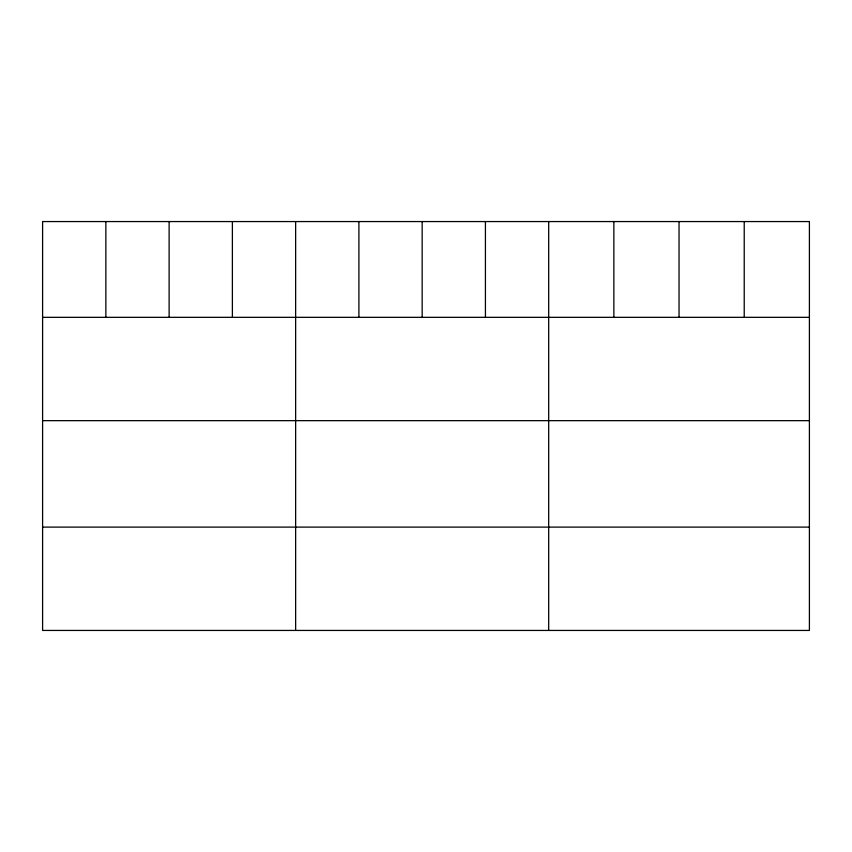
<?xml version="1.0" encoding="UTF-8"?>
<svg xmlns="http://www.w3.org/2000/svg" width="852" height="852" viewBox="0 0 852 852"><rect width="100%" height="100%" fill="white"/><g stroke="black" fill="none" stroke-linecap="round" stroke-linejoin="round"><path stroke-width="1.28" d="M42.6 317.327L809.4 317.327M42.6 420.654L809.4 420.654M42.6 527.111L809.4 527.111M744.222 221.563L744.222 317.327M679.044 221.563L679.044 317.327M613.866 221.563L613.866 317.327M548.688 221.563L548.688 630.437M485.427 221.563L485.427 317.327M422.166 221.563L422.166 317.327M358.905 221.563L358.905 317.327M295.644 221.563L295.644 630.437M232.383 221.563L232.383 317.327M169.122 221.563L169.122 317.327M105.861 221.563L105.861 317.327M809.4 221.563L42.6 221.563L42.6 630.437L809.4 630.437L809.4 221.563"/></g></svg>
